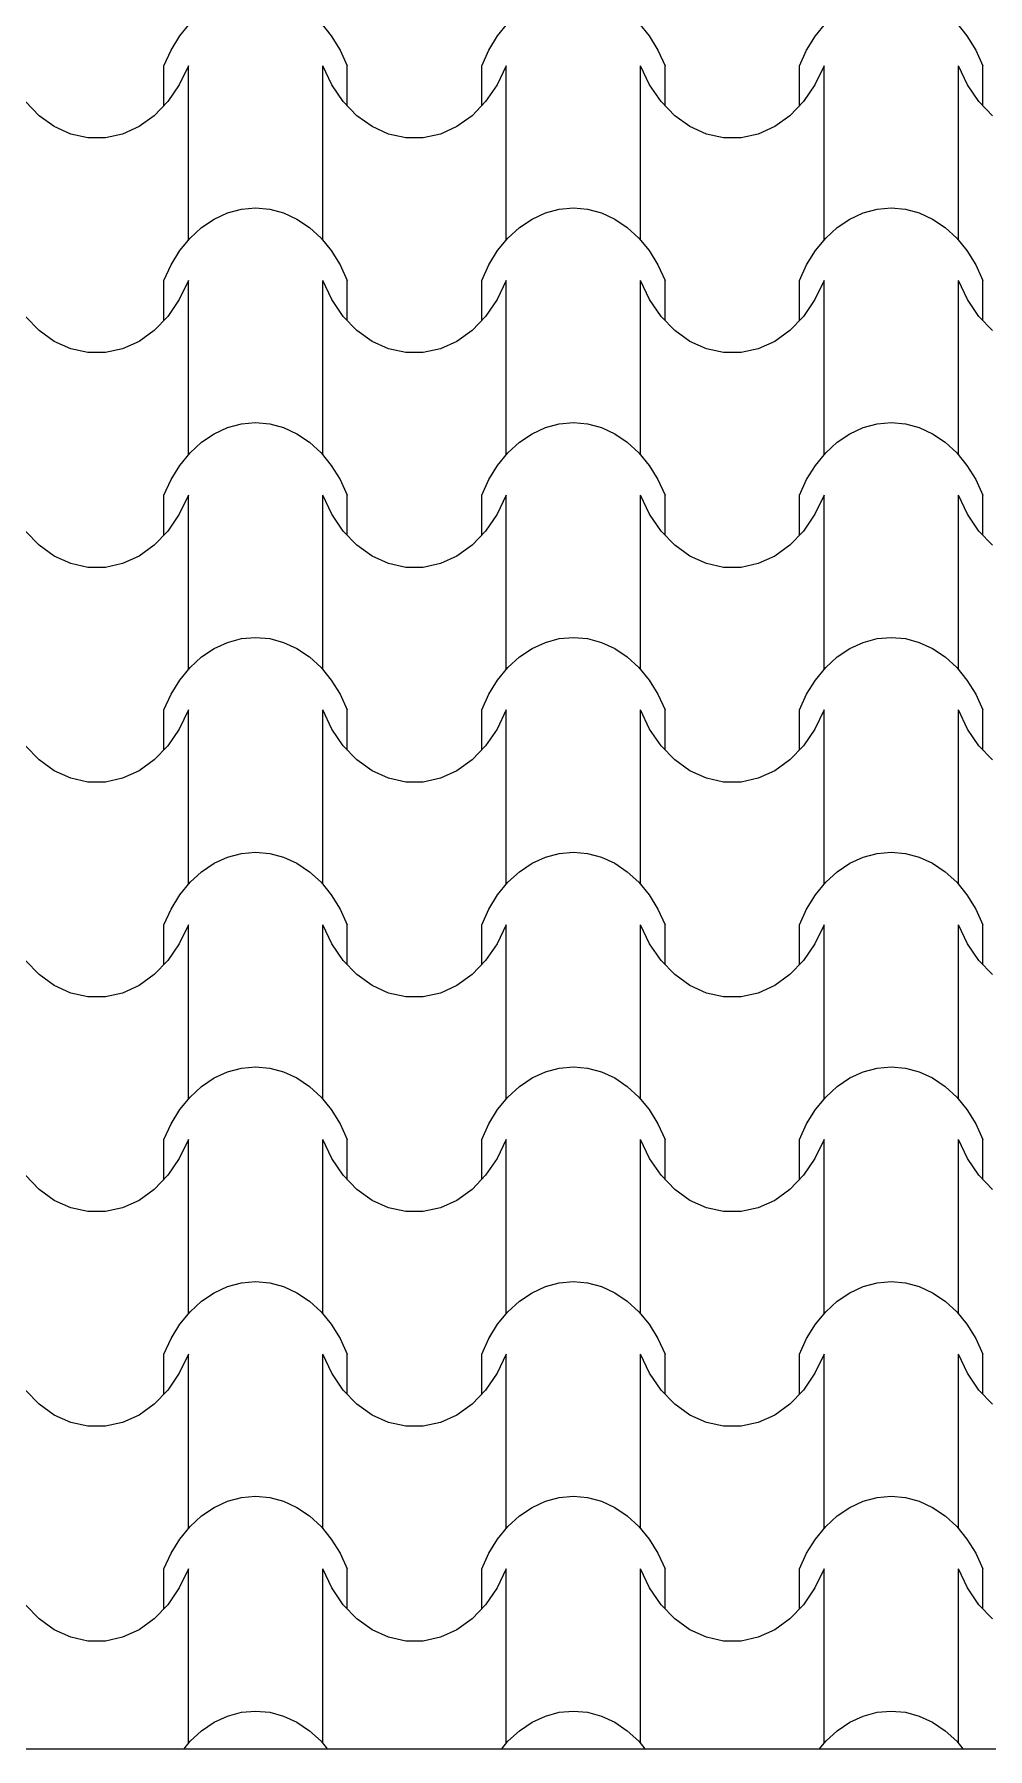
# Model space of a CAD drawing. Header units: millimetres. Extents: x 42452 to 2852333, y -419346 to 834876.
# Drawn here: x 2621458 to 2623484, y 648062 to 651705 of the extents above; entities that cross this region are included whole.
import ezdxf

# ---------------------------------------------------------------- set-up
doc = ezdxf.new("R2010")
doc.units = ezdxf.units.MM
doc.layers.add('M-2 keramitin shtrixi_Ном._пера__21_Pen_No__1', color=7, linetype='Continuous', lineweight=15)
doc.layers.add('memar', color=7, linetype='Continuous', lineweight=25)

# ---------------------------------------------------------------- blocks, each defined once
blk = doc.blocks.new('*X17')
at = {"layer": 'M-2 keramitin shtrixi_Ном._пера__21_Pen_No__1', "color": 7, "linetype": 'Continuous', "lineweight": 15}
for p, q in [((-264572.3, -1359009), (-264550.5, -1358982.3)), ((-264272.1, -1358982.3), (-264250.3, -1359009)), ((-263896.7, -1359009), (-263874.9, -1358982.3)), ((-263596.6, -1358982.3), (-263574.7, -1359009)), ((-263221.2, -1359009), (-263199.3, -1358982.3)), ((-262921, -1358982.3), (-262899.2, -1359009)), ((-264591, -1359039.2), (-264572.3, -1359009)), ((-264250.3, -1359009), (-264231.6, -1359039.2)), ((-263915.5, -1359039.2), (-263896.7, -1359009)), ((-263574.7, -1359009), (-263556, -1359039.2)), ((-263239.9, -1359039.2), (-263221.2, -1359009)), ((-262899.2, -1359009), (-262880.4, -1359039.2)), ((-264606.3, -1359072.4), (-264591, -1359039.2)), ((-264231.6, -1359039.2), (-264216.3, -1359072.4)), ((-263930.7, -1359072.4), (-263915.5, -1359039.2)), ((-263556, -1359039.2), (-263540.7, -1359072.4)), ((-263255.2, -1359072.4), (-263239.9, -1359039.2)), ((-262880.4, -1359039.2), (-262865.2, -1359072.4)), ((-264606.3, -1359157.5), (-264606.3, -1359072.4)), ((-264554.1, -1359072.4), (-264573.4, -1359113)), ((-264554.1, -1359257.5), (-264554.1, -1359072.4)), ((-264268.5, -1359257.5), (-264268.5, -1359072.4)), ((-264249.2, -1359113), (-264268.5, -1359072.4)), ((-264216.3, -1359157.5), (-264216.3, -1359072.4)), ((-263930.7, -1359157.5), (-263930.7, -1359072.4)), ((-263878.5, -1359072.4), (-263897.8, -1359113)), ((-263878.5, -1359257.5), (-263878.5, -1359072.4)), ((-263593, -1359257.5), (-263593, -1359072.4)), ((-263573.7, -1359113), (-263593, -1359072.4)), ((-263540.7, -1359157.5), (-263540.7, -1359072.4)), ((-263255.2, -1359157.5), (-263255.2, -1359072.4)), ((-263202.9, -1359072.4), (-263222.3, -1359113)), ((-263202.9, -1359257.5), (-263202.9, -1359072.4)), ((-262917.4, -1359257.5), (-262917.4, -1359072.4)), ((-262898.1, -1359113), (-262917.4, -1359072.4)), ((-262865.2, -1359157.5), (-262865.2, -1359072.4)), ((-264573.4, -1359113), (-264597.8, -1359148.7)), ((-264224.8, -1359148.7), (-264249.2, -1359113)), ((-263897.8, -1359113), (-263922.2, -1359148.7)), ((-263549.2, -1359148.7), (-263573.7, -1359113)), ((-263222.3, -1359113), (-263246.7, -1359148.7)), ((-262873.7, -1359148.7), (-262898.1, -1359113)), ((-264871.5, -1359178.6), (-264900.4, -1359148.7)), ((-264597.8, -1359148.7), (-264626.6, -1359178.6)), ((-264196, -1359178.6), (-264224.8, -1359148.7)), ((-263922.2, -1359148.7), (-263951, -1359178.6)), ((-263520.4, -1359178.6), (-263549.2, -1359148.7)), ((-263246.7, -1359148.7), (-263275.5, -1359178.6)), ((-262844.9, -1359178.6), (-262873.7, -1359148.7)), ((-264839.2, -1359201.8), (-264871.5, -1359178.6)), ((-264804.2, -1359217.7), (-264839.2, -1359201.8)), ((-264659, -1359201.8), (-264693.9, -1359217.7)), ((-264626.6, -1359178.6), (-264659, -1359201.8)), ((-264163.6, -1359201.8), (-264196, -1359178.6)), ((-264128.6, -1359217.7), (-264163.6, -1359201.8)), ((-263983.4, -1359201.8), (-264018.4, -1359217.7)), ((-263951, -1359178.6), (-263983.4, -1359201.8)), ((-263488.1, -1359201.8), (-263520.4, -1359178.6)), ((-263453.1, -1359217.7), (-263488.1, -1359201.8)), ((-263307.8, -1359201.8), (-263342.8, -1359217.7)), ((-263275.5, -1359178.6), (-263307.8, -1359201.8)), ((-264767.6, -1359225.7), (-264804.2, -1359217.7)), ((-264749.1, -1359225.7), (-264767.6, -1359225.7)), ((-264730.5, -1359225.7), (-264749.1, -1359225.7)), ((-264693.9, -1359217.7), (-264730.5, -1359225.7)), ((-264092.1, -1359225.7), (-264128.6, -1359217.7)), ((-264073.5, -1359225.7), (-264092.1, -1359225.7)), ((-264055, -1359225.7), (-264073.5, -1359225.7)), ((-264018.4, -1359217.7), (-264055, -1359225.7)), ((-263416.5, -1359225.7), (-263453.1, -1359217.7)), ((-263398, -1359225.7), (-263416.5, -1359225.7)), ((-263379.4, -1359225.7), (-263398, -1359225.7)), ((-263342.8, -1359217.7), (-263379.4, -1359225.7)), ((-264554.1, -1359442.6), (-264554.1, -1359257.5)), ((-264268.5, -1359442.6), (-264268.5, -1359257.5)), ((-263878.5, -1359442.6), (-263878.5, -1359257.5)), ((-263593, -1359442.6), (-263593, -1359257.5)), ((-263202.9, -1359442.6), (-263202.9, -1359257.5)), ((-262917.4, -1359442.6), (-262917.4, -1359257.5)), ((-264499.3, -1359398.2), (-264470.9, -1359385.1)), ((-264470.9, -1359385.1), (-264441.4, -1359377.1)), ((-264441.4, -1359377.1), (-264411.3, -1359374.5)), ((-264411.3, -1359374.5), (-264381.2, -1359377.1)), ((-264381.2, -1359377.1), (-264351.7, -1359385.1)), ((-264351.7, -1359385.1), (-264323.3, -1359398.2)), ((-263823.7, -1359398.2), (-263795.3, -1359385.1)), ((-263795.3, -1359385.1), (-263765.8, -1359377.1)), ((-263765.8, -1359377.1), (-263735.7, -1359374.5)), ((-263735.7, -1359374.5), (-263705.6, -1359377.1)), ((-263705.6, -1359377.1), (-263676.1, -1359385.1)), ((-263676.1, -1359385.1), (-263647.7, -1359398.2)), ((-263148.2, -1359398.2), (-263119.8, -1359385.1)), ((-263119.8, -1359385.1), (-263090.3, -1359377.1)), ((-263090.3, -1359377.1), (-263060.2, -1359374.5)), ((-263060.2, -1359374.5), (-263030.1, -1359377.1)), ((-263030.1, -1359377.1), (-263000.6, -1359385.1)), ((-263000.6, -1359385.1), (-262972.2, -1359398.2)), ((-264550.5, -1359438.7), (-264526, -1359416.2)), ((-264526, -1359416.2), (-264499.3, -1359398.2)), ((-264323.3, -1359398.2), (-264296.6, -1359416.2)), ((-264296.6, -1359416.2), (-264272.1, -1359438.7)), ((-263874.9, -1359438.7), (-263850.4, -1359416.2)), ((-263850.4, -1359416.2), (-263823.7, -1359398.2)), ((-263647.7, -1359398.2), (-263621.1, -1359416.2)), ((-263621.1, -1359416.2), (-263596.6, -1359438.7)), ((-263199.3, -1359438.7), (-263174.9, -1359416.2)), ((-263174.9, -1359416.2), (-263148.2, -1359398.2)), ((-262972.2, -1359398.2), (-262945.5, -1359416.2)), ((-262945.5, -1359416.2), (-262921, -1359438.7)), ((-264591, -1359495.5), (-264572.3, -1359465.3)), ((-264572.3, -1359465.3), (-264550.5, -1359438.7)), ((-264272.1, -1359438.7), (-264250.3, -1359465.3)), ((-264250.3, -1359465.3), (-264231.6, -1359495.5)), ((-263915.5, -1359495.5), (-263896.7, -1359465.3)), ((-263896.7, -1359465.3), (-263874.9, -1359438.7)), ((-263596.6, -1359438.7), (-263574.7, -1359465.3)), ((-263574.7, -1359465.3), (-263556, -1359495.5)), ((-263239.9, -1359495.5), (-263221.2, -1359465.3)), ((-263221.2, -1359465.3), (-263199.3, -1359438.7)), ((-262921, -1359438.7), (-262899.2, -1359465.3)), ((-262899.2, -1359465.3), (-262880.4, -1359495.5)), ((-264606.3, -1359528.8), (-264591, -1359495.5)), ((-264231.6, -1359495.5), (-264216.3, -1359528.8)), ((-263930.7, -1359528.8), (-263915.5, -1359495.5)), ((-263556, -1359495.5), (-263540.7, -1359528.8)), ((-263255.2, -1359528.8), (-263239.9, -1359495.5)), ((-262880.4, -1359495.5), (-262865.2, -1359528.8)), ((-264606.3, -1359613.9), (-264606.3, -1359528.8)), ((-264554.1, -1359528.8), (-264573.4, -1359569.3)), ((-264554.1, -1359713.9), (-264554.1, -1359528.8)), ((-264268.5, -1359713.9), (-264268.5, -1359528.8)), ((-264249.2, -1359569.3), (-264268.5, -1359528.8)), ((-264216.3, -1359613.9), (-264216.3, -1359528.8)), ((-263930.7, -1359613.9), (-263930.7, -1359528.8)), ((-263878.5, -1359528.8), (-263897.8, -1359569.3)), ((-263878.5, -1359713.9), (-263878.5, -1359528.8)), ((-263593, -1359713.9), (-263593, -1359528.8)), ((-263573.7, -1359569.3), (-263593, -1359528.8)), ((-263540.7, -1359613.9), (-263540.7, -1359528.8)), ((-263255.2, -1359613.9), (-263255.2, -1359528.8)), ((-263202.9, -1359528.8), (-263222.3, -1359569.3)), ((-263202.9, -1359713.9), (-263202.9, -1359528.8)), ((-262917.4, -1359713.9), (-262917.4, -1359528.8)), ((-262898.1, -1359569.3), (-262917.4, -1359528.8)), ((-262865.2, -1359613.9), (-262865.2, -1359528.8)), ((-264573.4, -1359569.3), (-264597.8, -1359605)), ((-264224.8, -1359605), (-264249.2, -1359569.3)), ((-263897.8, -1359569.3), (-263922.2, -1359605)), ((-263549.2, -1359605), (-263573.7, -1359569.3)), ((-263222.3, -1359569.3), (-263246.7, -1359605)), ((-262873.7, -1359605), (-262898.1, -1359569.3)), ((-264871.5, -1359634.9), (-264900.4, -1359605)), ((-264597.8, -1359605), (-264626.6, -1359634.9)), ((-264196, -1359634.9), (-264224.8, -1359605)), ((-263922.2, -1359605), (-263951, -1359634.9)), ((-263520.4, -1359634.9), (-263549.2, -1359605)), ((-263246.7, -1359605), (-263275.5, -1359634.9)), ((-262844.9, -1359634.9), (-262873.7, -1359605)), ((-264839.2, -1359658.2), (-264871.5, -1359634.9)), ((-264626.6, -1359634.9), (-264659, -1359658.2)), ((-264163.6, -1359658.2), (-264196, -1359634.9)), ((-263951, -1359634.9), (-263983.4, -1359658.2)), ((-263488.1, -1359658.2), (-263520.4, -1359634.9)), ((-263275.5, -1359634.9), (-263307.8, -1359658.2)), ((-264804.2, -1359674), (-264839.2, -1359658.2)), ((-264767.6, -1359682.1), (-264804.2, -1359674)), ((-264749.1, -1359682.1), (-264767.6, -1359682.1)), ((-264730.5, -1359682.1), (-264749.1, -1359682.1)), ((-264693.9, -1359674), (-264730.5, -1359682.1)), ((-264659, -1359658.2), (-264693.9, -1359674)), ((-264128.6, -1359674), (-264163.6, -1359658.2)), ((-264092.1, -1359682.1), (-264128.6, -1359674)), ((-264073.5, -1359682.1), (-264092.1, -1359682.1)), ((-264055, -1359682.1), (-264073.5, -1359682.1)), ((-264018.4, -1359674), (-264055, -1359682.1)), ((-263983.4, -1359658.2), (-264018.4, -1359674)), ((-263453.1, -1359674), (-263488.1, -1359658.2)), ((-263416.5, -1359682.1), (-263453.1, -1359674)), ((-263398, -1359682.1), (-263416.5, -1359682.1)), ((-263379.4, -1359682.1), (-263398, -1359682.1)), ((-263342.8, -1359674), (-263379.4, -1359682.1)), ((-263307.8, -1359658.2), (-263342.8, -1359674)), ((-264554.1, -1359898.9), (-264554.1, -1359713.9)), ((-264268.5, -1359898.9), (-264268.5, -1359713.9)), ((-263878.5, -1359898.9), (-263878.5, -1359713.9)), ((-263593, -1359898.9), (-263593, -1359713.9)), ((-263202.9, -1359898.9), (-263202.9, -1359713.9)), ((-262917.4, -1359898.9), (-262917.4, -1359713.9)), ((-264441.4, -1359833.5), (-264411.3, -1359830.8)), ((-264411.3, -1359830.8), (-264381.2, -1359833.5)), ((-263765.8, -1359833.5), (-263735.7, -1359830.8)), ((-263735.7, -1359830.8), (-263705.6, -1359833.5)), ((-263090.3, -1359833.5), (-263060.2, -1359830.8)), ((-263060.2, -1359830.8), (-263030.1, -1359833.5)), ((-264526, -1359872.5), (-264499.3, -1359854.5)), ((-264499.3, -1359854.5), (-264470.9, -1359841.4)), ((-264470.9, -1359841.4), (-264441.4, -1359833.5)), ((-264381.2, -1359833.5), (-264351.7, -1359841.4)), ((-264351.7, -1359841.4), (-264323.3, -1359854.5)), ((-264323.3, -1359854.5), (-264296.6, -1359872.5)), ((-263850.4, -1359872.5), (-263823.7, -1359854.5)), ((-263823.7, -1359854.5), (-263795.3, -1359841.4)), ((-263795.3, -1359841.4), (-263765.8, -1359833.5)), ((-263705.6, -1359833.5), (-263676.1, -1359841.4)), ((-263676.1, -1359841.4), (-263647.7, -1359854.5)), ((-263647.7, -1359854.5), (-263621.1, -1359872.5)), ((-263174.9, -1359872.5), (-263148.2, -1359854.5)), ((-263148.2, -1359854.5), (-263119.8, -1359841.4)), ((-263119.8, -1359841.4), (-263090.3, -1359833.5)), ((-263030.1, -1359833.5), (-263000.6, -1359841.4)), ((-263000.6, -1359841.4), (-262972.2, -1359854.5)), ((-262972.2, -1359854.5), (-262945.5, -1359872.5)), ((-264572.3, -1359921.7), (-264550.5, -1359895)), ((-264550.5, -1359895), (-264526, -1359872.5)), ((-264296.6, -1359872.5), (-264272.1, -1359895)), ((-264272.1, -1359895), (-264250.3, -1359921.7)), ((-263896.7, -1359921.7), (-263874.9, -1359895)), ((-263874.9, -1359895), (-263850.4, -1359872.5)), ((-263621.1, -1359872.5), (-263596.6, -1359895)), ((-263596.6, -1359895), (-263574.7, -1359921.7)), ((-263221.2, -1359921.7), (-263199.3, -1359895)), ((-263199.3, -1359895), (-263174.9, -1359872.5)), ((-262945.5, -1359872.5), (-262921, -1359895)), ((-262921, -1359895), (-262899.2, -1359921.7)), ((-264591, -1359951.9), (-264572.3, -1359921.7)), ((-264250.3, -1359921.7), (-264231.6, -1359951.9)), ((-263915.5, -1359951.9), (-263896.7, -1359921.7)), ((-263574.7, -1359921.7), (-263556, -1359951.9)), ((-263239.9, -1359951.9), (-263221.2, -1359921.7)), ((-262899.2, -1359921.7), (-262880.4, -1359951.9)), ((-264606.3, -1359985.1), (-264591, -1359951.9)), ((-264231.6, -1359951.9), (-264216.3, -1359985.1)), ((-263930.7, -1359985.1), (-263915.5, -1359951.9)), ((-263556, -1359951.9), (-263540.7, -1359985.1)), ((-263255.2, -1359985.1), (-263239.9, -1359951.9)), ((-262880.4, -1359951.9), (-262865.2, -1359985.1)), ((-264606.3, -1360070.2), (-264606.3, -1359985.1)), ((-264554.1, -1359985.1), (-264573.4, -1360025.6)), ((-264554.1, -1360170.2), (-264554.1, -1359985.1)), ((-264268.5, -1360170.2), (-264268.5, -1359985.1)), ((-264249.2, -1360025.6), (-264268.5, -1359985.1)), ((-264216.3, -1360070.2), (-264216.3, -1359985.1)), ((-263930.7, -1360070.2), (-263930.7, -1359985.1)), ((-263878.5, -1359985.1), (-263897.8, -1360025.6)), ((-263878.5, -1360170.2), (-263878.5, -1359985.1)), ((-263593, -1360170.2), (-263593, -1359985.1)), ((-263573.7, -1360025.6), (-263593, -1359985.1)), ((-263540.7, -1360070.2), (-263540.7, -1359985.1)), ((-263255.2, -1360070.2), (-263255.2, -1359985.1)), ((-263202.9, -1359985.1), (-263222.3, -1360025.6)), ((-263202.9, -1360170.2), (-263202.9, -1359985.1)), ((-262917.4, -1360170.2), (-262917.4, -1359985.1)), ((-262898.1, -1360025.6), (-262917.4, -1359985.1)), ((-262865.2, -1360070.2), (-262865.2, -1359985.1)), ((-264573.4, -1360025.6), (-264597.8, -1360061.4)), ((-264224.8, -1360061.4), (-264249.2, -1360025.6)), ((-263897.8, -1360025.6), (-263922.2, -1360061.4)), ((-263549.2, -1360061.4), (-263573.7, -1360025.6)), ((-263222.3, -1360025.6), (-263246.7, -1360061.4)), ((-262873.7, -1360061.4), (-262898.1, -1360025.6)), ((-264871.5, -1360091.3), (-264900.4, -1360061.4)), ((-264597.8, -1360061.4), (-264626.6, -1360091.3)), ((-264196, -1360091.3), (-264224.8, -1360061.4)), ((-263922.2, -1360061.4), (-263951, -1360091.3)), ((-263520.4, -1360091.3), (-263549.2, -1360061.4)), ((-263246.7, -1360061.4), (-263275.5, -1360091.3)), ((-262844.9, -1360091.3), (-262873.7, -1360061.4)), ((-264839.2, -1360114.5), (-264871.5, -1360091.3)), ((-264804.2, -1360130.4), (-264839.2, -1360114.5)), ((-264659, -1360114.5), (-264693.9, -1360130.4)), ((-264626.6, -1360091.3), (-264659, -1360114.5)), ((-264163.6, -1360114.5), (-264196, -1360091.3)), ((-264128.6, -1360130.4), (-264163.6, -1360114.5)), ((-263983.4, -1360114.5), (-264018.4, -1360130.4)), ((-263951, -1360091.3), (-263983.4, -1360114.5)), ((-263488.1, -1360114.5), (-263520.4, -1360091.3)), ((-263453.1, -1360130.4), (-263488.1, -1360114.5)), ((-263307.8, -1360114.5), (-263342.8, -1360130.4)), ((-263275.5, -1360091.3), (-263307.8, -1360114.5)), ((-264767.6, -1360138.4), (-264804.2, -1360130.4)), ((-264749.1, -1360138.4), (-264767.6, -1360138.4)), ((-264730.5, -1360138.4), (-264749.1, -1360138.4)), ((-264693.9, -1360130.4), (-264730.5, -1360138.4)), ((-264092.1, -1360138.4), (-264128.6, -1360130.4)), ((-264073.5, -1360138.4), (-264092.1, -1360138.4)), ((-264055, -1360138.4), (-264073.5, -1360138.4)), ((-264018.4, -1360130.4), (-264055, -1360138.4)), ((-263416.5, -1360138.4), (-263453.1, -1360130.4)), ((-263398, -1360138.4), (-263416.5, -1360138.4)), ((-263379.4, -1360138.4), (-263398, -1360138.4)), ((-263342.8, -1360130.4), (-263379.4, -1360138.4)), ((-264554.1, -1360355.3), (-264554.1, -1360170.2)), ((-264268.5, -1360355.3), (-264268.5, -1360170.2)), ((-263878.5, -1360355.3), (-263878.5, -1360170.2)), ((-263593, -1360355.3), (-263593, -1360170.2)), ((-263202.9, -1360355.3), (-263202.9, -1360170.2)), ((-262917.4, -1360355.3), (-262917.4, -1360170.2)), ((-264499.3, -1360310.9), (-264470.9, -1360297.8)), ((-264470.9, -1360297.8), (-264441.4, -1360289.8)), ((-264441.4, -1360289.8), (-264411.3, -1360287.2)), ((-264411.3, -1360287.2), (-264381.2, -1360289.8)), ((-264381.2, -1360289.8), (-264351.7, -1360297.8)), ((-264351.7, -1360297.8), (-264323.3, -1360310.9)), ((-263823.7, -1360310.9), (-263795.3, -1360297.8)), ((-263795.3, -1360297.8), (-263765.8, -1360289.8)), ((-263765.8, -1360289.8), (-263735.7, -1360287.2)), ((-263735.7, -1360287.2), (-263705.6, -1360289.8)), ((-263705.6, -1360289.8), (-263676.1, -1360297.8)), ((-263676.1, -1360297.8), (-263647.7, -1360310.9)), ((-263148.2, -1360310.9), (-263119.8, -1360297.8)), ((-263119.8, -1360297.8), (-263090.3, -1360289.8)), ((-263090.3, -1360289.8), (-263060.2, -1360287.2)), ((-263060.2, -1360287.2), (-263030.1, -1360289.8)), ((-263030.1, -1360289.8), (-263000.6, -1360297.8)), ((-263000.6, -1360297.8), (-262972.2, -1360310.9)), ((-264550.5, -1360351.4), (-264526, -1360328.9)), ((-264526, -1360328.9), (-264499.3, -1360310.9)), ((-264323.3, -1360310.9), (-264296.6, -1360328.9)), ((-264296.6, -1360328.9), (-264272.1, -1360351.4)), ((-263874.9, -1360351.4), (-263850.4, -1360328.9)), ((-263850.4, -1360328.9), (-263823.7, -1360310.9)), ((-263647.7, -1360310.9), (-263621.1, -1360328.9)), ((-263621.1, -1360328.9), (-263596.6, -1360351.4)), ((-263199.3, -1360351.4), (-263174.9, -1360328.9)), ((-263174.9, -1360328.9), (-263148.2, -1360310.9)), ((-262972.2, -1360310.9), (-262945.5, -1360328.9)), ((-262945.5, -1360328.9), (-262921, -1360351.4)), ((-264591, -1360408.2), (-264572.3, -1360378)), ((-264572.3, -1360378), (-264550.5, -1360351.4)), ((-264272.1, -1360351.4), (-264250.3, -1360378)), ((-264250.3, -1360378), (-264231.6, -1360408.2)), ((-263915.5, -1360408.2), (-263896.7, -1360378)), ((-263896.7, -1360378), (-263874.9, -1360351.4)), ((-263596.6, -1360351.4), (-263574.7, -1360378)), ((-263574.7, -1360378), (-263556, -1360408.2)), ((-263239.9, -1360408.2), (-263221.2, -1360378)), ((-263221.2, -1360378), (-263199.3, -1360351.4)), ((-262921, -1360351.4), (-262899.2, -1360378)), ((-262899.2, -1360378), (-262880.4, -1360408.2)), ((-264606.3, -1360441.5), (-264591, -1360408.2)), ((-264231.6, -1360408.2), (-264216.3, -1360441.5)), ((-263930.7, -1360441.5), (-263915.5, -1360408.2)), ((-263556, -1360408.2), (-263540.7, -1360441.5)), ((-263255.2, -1360441.5), (-263239.9, -1360408.2)), ((-262880.4, -1360408.2), (-262865.2, -1360441.5)), ((-264606.3, -1360526.6), (-264606.3, -1360441.5)), ((-264554.1, -1360441.5), (-264573.4, -1360482)), ((-264554.1, -1360626.6), (-264554.1, -1360441.5)), ((-264268.5, -1360626.6), (-264268.5, -1360441.5)), ((-264249.2, -1360482), (-264268.5, -1360441.5)), ((-264216.3, -1360526.6), (-264216.3, -1360441.5)), ((-263930.7, -1360526.6), (-263930.7, -1360441.5)), ((-263878.5, -1360441.5), (-263897.8, -1360482)), ((-263878.5, -1360626.6), (-263878.5, -1360441.5)), ((-263593, -1360626.6), (-263593, -1360441.5)), ((-263573.7, -1360482), (-263593, -1360441.5)), ((-263540.7, -1360526.6), (-263540.7, -1360441.5)), ((-263255.2, -1360526.6), (-263255.2, -1360441.5)), ((-263202.9, -1360441.5), (-263222.3, -1360482)), ((-263202.9, -1360626.6), (-263202.9, -1360441.5)), ((-262917.4, -1360626.6), (-262917.4, -1360441.5)), ((-262898.1, -1360482), (-262917.4, -1360441.5)), ((-262865.2, -1360526.6), (-262865.2, -1360441.5)), ((-264573.4, -1360482), (-264597.8, -1360517.7)), ((-264224.8, -1360517.7), (-264249.2, -1360482)), ((-263897.8, -1360482), (-263922.2, -1360517.7)), ((-263549.2, -1360517.7), (-263573.7, -1360482)), ((-263222.3, -1360482), (-263246.7, -1360517.7)), ((-262873.7, -1360517.7), (-262898.1, -1360482)), ((-264871.5, -1360547.6), (-264900.4, -1360517.7)), ((-264597.8, -1360517.7), (-264626.6, -1360547.6)), ((-264196, -1360547.6), (-264224.8, -1360517.7)), ((-263922.2, -1360517.7), (-263951, -1360547.6)), ((-263520.4, -1360547.6), (-263549.2, -1360517.7)), ((-263246.7, -1360517.7), (-263275.5, -1360547.6)), ((-262844.9, -1360547.6), (-262873.7, -1360517.7)), ((-264839.2, -1360570.9), (-264871.5, -1360547.6)), ((-264626.6, -1360547.6), (-264659, -1360570.9)), ((-264163.6, -1360570.9), (-264196, -1360547.6)), ((-263951, -1360547.6), (-263983.4, -1360570.9)), ((-263488.1, -1360570.9), (-263520.4, -1360547.6)), ((-263275.5, -1360547.6), (-263307.8, -1360570.9)), ((-264804.2, -1360586.7), (-264839.2, -1360570.9)), ((-264767.6, -1360594.8), (-264804.2, -1360586.7)), ((-264749.1, -1360594.8), (-264767.6, -1360594.8)), ((-264730.5, -1360594.8), (-264749.1, -1360594.8)), ((-264693.9, -1360586.7), (-264730.5, -1360594.8)), ((-264659, -1360570.9), (-264693.9, -1360586.7)), ((-264128.6, -1360586.7), (-264163.6, -1360570.9)), ((-264092.1, -1360594.8), (-264128.6, -1360586.7)), ((-264073.5, -1360594.8), (-264092.1, -1360594.8)), ((-264055, -1360594.8), (-264073.5, -1360594.8)), ((-264018.4, -1360586.7), (-264055, -1360594.8)), ((-263983.4, -1360570.9), (-264018.4, -1360586.7)), ((-263453.1, -1360586.7), (-263488.1, -1360570.9)), ((-263416.5, -1360594.8), (-263453.1, -1360586.7)), ((-263398, -1360594.8), (-263416.5, -1360594.8)), ((-263379.4, -1360594.8), (-263398, -1360594.8)), ((-263342.8, -1360586.7), (-263379.4, -1360594.8)), ((-263307.8, -1360570.9), (-263342.8, -1360586.7)), ((-264554.1, -1360811.6), (-264554.1, -1360626.6)), ((-264268.5, -1360811.6), (-264268.5, -1360626.6)), ((-263878.5, -1360811.6), (-263878.5, -1360626.6)), ((-263593, -1360811.6), (-263593, -1360626.6)), ((-263202.9, -1360811.6), (-263202.9, -1360626.6)), ((-262917.4, -1360811.6), (-262917.4, -1360626.6)), ((-264441.4, -1360746.2), (-264411.3, -1360743.5)), ((-264411.3, -1360743.5), (-264381.2, -1360746.2)), ((-263765.8, -1360746.2), (-263735.7, -1360743.5)), ((-263735.7, -1360743.5), (-263705.6, -1360746.2)), ((-263090.3, -1360746.2), (-263060.2, -1360743.5)), ((-263060.2, -1360743.5), (-263030.1, -1360746.2)), ((-264526, -1360785.2), (-264499.3, -1360767.2)), ((-264499.3, -1360767.2), (-264470.9, -1360754.1)), ((-264470.9, -1360754.1), (-264441.4, -1360746.2)), ((-264381.2, -1360746.2), (-264351.7, -1360754.1)), ((-264351.7, -1360754.1), (-264323.3, -1360767.2)), ((-264323.3, -1360767.2), (-264296.6, -1360785.2)), ((-263850.4, -1360785.2), (-263823.7, -1360767.2)), ((-263823.7, -1360767.2), (-263795.3, -1360754.1)), ((-263795.3, -1360754.1), (-263765.8, -1360746.2)), ((-263705.6, -1360746.2), (-263676.1, -1360754.1)), ((-263676.1, -1360754.1), (-263647.7, -1360767.2)), ((-263647.7, -1360767.2), (-263621.1, -1360785.2)), ((-263174.9, -1360785.2), (-263148.2, -1360767.2)), ((-263148.2, -1360767.2), (-263119.8, -1360754.1)), ((-263119.8, -1360754.1), (-263090.3, -1360746.2)), ((-263030.1, -1360746.2), (-263000.6, -1360754.1)), ((-263000.6, -1360754.1), (-262972.2, -1360767.2)), ((-262972.2, -1360767.2), (-262945.5, -1360785.2)), ((-264572.3, -1360834.4), (-264550.5, -1360807.7)), ((-264550.5, -1360807.7), (-264526, -1360785.2)), ((-264296.6, -1360785.2), (-264272.1, -1360807.7)), ((-264272.1, -1360807.7), (-264250.3, -1360834.4)), ((-263896.7, -1360834.4), (-263874.9, -1360807.7)), ((-263874.9, -1360807.7), (-263850.4, -1360785.2)), ((-263621.1, -1360785.2), (-263596.6, -1360807.7)), ((-263596.6, -1360807.7), (-263574.7, -1360834.4)), ((-263221.2, -1360834.4), (-263199.3, -1360807.7)), ((-263199.3, -1360807.7), (-263174.9, -1360785.2)), ((-262945.5, -1360785.2), (-262921, -1360807.7)), ((-262921, -1360807.7), (-262899.2, -1360834.4)), ((-264591, -1360864.6), (-264572.3, -1360834.4)), ((-264250.3, -1360834.4), (-264231.6, -1360864.6)), ((-263915.5, -1360864.6), (-263896.7, -1360834.4)), ((-263574.7, -1360834.4), (-263556, -1360864.6)), ((-263239.9, -1360864.6), (-263221.2, -1360834.4)), ((-262899.2, -1360834.4), (-262880.4, -1360864.6)), ((-264606.3, -1360897.8), (-264591, -1360864.6)), ((-264231.6, -1360864.6), (-264216.3, -1360897.8)), ((-263930.7, -1360897.8), (-263915.5, -1360864.6)), ((-263556, -1360864.6), (-263540.7, -1360897.8)), ((-263255.2, -1360897.8), (-263239.9, -1360864.6)), ((-262880.4, -1360864.6), (-262865.2, -1360897.8)), ((-264606.3, -1360982.9), (-264606.3, -1360897.8)), ((-264554.1, -1360897.8), (-264573.4, -1360938.3)), ((-264554.1, -1361082.9), (-264554.1, -1360897.8)), ((-264268.5, -1361082.9), (-264268.5, -1360897.8)), ((-264249.2, -1360938.3), (-264268.5, -1360897.8)), ((-264216.3, -1360982.9), (-264216.3, -1360897.8)), ((-263930.7, -1360982.9), (-263930.7, -1360897.8)), ((-263878.5, -1360897.8), (-263897.8, -1360938.3)), ((-263878.5, -1361082.9), (-263878.5, -1360897.8)), ((-263593, -1361082.9), (-263593, -1360897.8)), ((-263573.7, -1360938.3), (-263593, -1360897.8)), ((-263540.7, -1360982.9), (-263540.7, -1360897.8)), ((-263255.2, -1360982.9), (-263255.2, -1360897.8)), ((-263202.9, -1360897.8), (-263222.3, -1360938.3)), ((-263202.9, -1361082.9), (-263202.9, -1360897.8)), ((-262917.4, -1361082.9), (-262917.4, -1360897.8)), ((-262898.1, -1360938.3), (-262917.4, -1360897.8)), ((-262865.2, -1360982.9), (-262865.2, -1360897.8)), ((-264573.4, -1360938.3), (-264597.8, -1360974.1)), ((-264224.8, -1360974.1), (-264249.2, -1360938.3)), ((-263897.8, -1360938.3), (-263922.2, -1360974.1)), ((-263549.2, -1360974.1), (-263573.7, -1360938.3)), ((-263222.3, -1360938.3), (-263246.7, -1360974.1)), ((-262873.7, -1360974.1), (-262898.1, -1360938.3)), ((-264871.5, -1361004), (-264900.4, -1360974.1)), ((-264597.8, -1360974.1), (-264626.6, -1361004)), ((-264196, -1361004), (-264224.8, -1360974.1)), ((-263922.2, -1360974.1), (-263951, -1361004)), ((-263520.4, -1361004), (-263549.2, -1360974.1)), ((-263246.7, -1360974.1), (-263275.5, -1361004)), ((-262844.9, -1361004), (-262873.7, -1360974.1)), ((-264839.2, -1361027.2), (-264871.5, -1361004)), ((-264804.2, -1361043.1), (-264839.2, -1361027.2)), ((-264659, -1361027.2), (-264693.9, -1361043.1)), ((-264626.6, -1361004), (-264659, -1361027.2)), ((-264163.6, -1361027.2), (-264196, -1361004)), ((-264128.6, -1361043.1), (-264163.6, -1361027.2)), ((-263983.4, -1361027.2), (-264018.4, -1361043.1)), ((-263951, -1361004), (-263983.4, -1361027.2)), ((-263488.1, -1361027.2), (-263520.4, -1361004)), ((-263453.1, -1361043.1), (-263488.1, -1361027.2)), ((-263307.8, -1361027.2), (-263342.8, -1361043.1)), ((-263275.5, -1361004), (-263307.8, -1361027.2)), ((-264767.6, -1361051.1), (-264804.2, -1361043.1)), ((-264749.1, -1361051.1), (-264767.6, -1361051.1)), ((-264730.5, -1361051.1), (-264749.1, -1361051.1)), ((-264693.9, -1361043.1), (-264730.5, -1361051.1)), ((-264092.1, -1361051.1), (-264128.6, -1361043.1)), ((-264073.5, -1361051.1), (-264092.1, -1361051.1)), ((-264055, -1361051.1), (-264073.5, -1361051.1)), ((-264018.4, -1361043.1), (-264055, -1361051.1)), ((-263416.5, -1361051.1), (-263453.1, -1361043.1)), ((-263398, -1361051.1), (-263416.5, -1361051.1)), ((-263379.4, -1361051.1), (-263398, -1361051.1)), ((-263342.8, -1361043.1), (-263379.4, -1361051.1)), ((-264554.1, -1361268), (-264554.1, -1361082.9)), ((-264268.5, -1361268), (-264268.5, -1361082.9)), ((-263878.5, -1361268), (-263878.5, -1361082.9)), ((-263593, -1361268), (-263593, -1361082.9)), ((-263202.9, -1361268), (-263202.9, -1361082.9)), ((-262917.4, -1361268), (-262917.4, -1361082.9)), ((-264499.3, -1361223.6), (-264470.9, -1361210.5)), ((-264470.9, -1361210.5), (-264441.4, -1361202.5)), ((-264441.4, -1361202.5), (-264411.3, -1361199.9)), ((-264411.3, -1361199.9), (-264381.2, -1361202.5)), ((-264381.2, -1361202.5), (-264351.7, -1361210.5)), ((-264351.7, -1361210.5), (-264323.3, -1361223.6)), ((-263823.7, -1361223.6), (-263795.3, -1361210.5)), ((-263795.3, -1361210.5), (-263765.8, -1361202.5)), ((-263765.8, -1361202.5), (-263735.7, -1361199.9)), ((-263735.7, -1361199.9), (-263705.6, -1361202.5)), ((-263705.6, -1361202.5), (-263676.1, -1361210.5)), ((-263676.1, -1361210.5), (-263647.7, -1361223.6)), ((-263148.2, -1361223.6), (-263119.8, -1361210.5)), ((-263119.8, -1361210.5), (-263090.3, -1361202.5)), ((-263090.3, -1361202.5), (-263060.2, -1361199.9)), ((-263060.2, -1361199.9), (-263030.1, -1361202.5)), ((-263030.1, -1361202.5), (-263000.6, -1361210.5)), ((-263000.6, -1361210.5), (-262972.2, -1361223.6)), ((-264550.5, -1361264.1), (-264526, -1361241.6)), ((-264526, -1361241.6), (-264499.3, -1361223.6)), ((-264323.3, -1361223.6), (-264296.6, -1361241.6)), ((-264296.6, -1361241.6), (-264272.1, -1361264.1)), ((-263874.9, -1361264.1), (-263850.4, -1361241.6)), ((-263850.4, -1361241.6), (-263823.7, -1361223.6)), ((-263647.7, -1361223.6), (-263621.1, -1361241.6)), ((-263621.1, -1361241.6), (-263596.6, -1361264.1)), ((-263199.3, -1361264.1), (-263174.9, -1361241.6)), ((-263174.9, -1361241.6), (-263148.2, -1361223.6)), ((-262972.2, -1361223.6), (-262945.5, -1361241.6)), ((-262945.5, -1361241.6), (-262921, -1361264.1)), ((-264572.3, -1361290.7), (-264550.5, -1361264.1)), ((-264272.1, -1361264.1), (-264250.3, -1361290.7)), ((-263896.7, -1361290.7), (-263874.9, -1361264.1)), ((-263596.6, -1361264.1), (-263574.7, -1361290.7)), ((-263221.2, -1361290.7), (-263199.3, -1361264.1)), ((-262921, -1361264.1), (-262899.2, -1361290.7)), ((-264606.3, -1361354.2), (-264591, -1361320.9)), ((-264591, -1361320.9), (-264572.3, -1361290.7)), ((-264250.3, -1361290.7), (-264231.6, -1361320.9)), ((-264231.6, -1361320.9), (-264216.3, -1361354.2)), ((-263930.7, -1361354.2), (-263915.5, -1361320.9)), ((-263915.5, -1361320.9), (-263896.7, -1361290.7)), ((-263574.7, -1361290.7), (-263556, -1361320.9)), ((-263556, -1361320.9), (-263540.7, -1361354.2)), ((-263255.2, -1361354.2), (-263239.9, -1361320.9)), ((-263239.9, -1361320.9), (-263221.2, -1361290.7)), ((-262899.2, -1361290.7), (-262880.4, -1361320.9)), ((-262880.4, -1361320.9), (-262865.2, -1361354.2)), ((-264606.3, -1361439.3), (-264606.3, -1361354.2)), ((-264554.1, -1361354.2), (-264573.4, -1361394.7)), ((-264554.1, -1361539.3), (-264554.1, -1361354.2)), ((-264268.5, -1361539.3), (-264268.5, -1361354.2)), ((-264249.2, -1361394.7), (-264268.5, -1361354.2)), ((-264216.3, -1361439.3), (-264216.3, -1361354.2)), ((-263930.7, -1361439.3), (-263930.7, -1361354.2)), ((-263878.5, -1361354.2), (-263897.8, -1361394.7)), ((-263878.5, -1361539.3), (-263878.5, -1361354.2)), ((-263593, -1361539.3), (-263593, -1361354.2)), ((-263573.7, -1361394.7), (-263593, -1361354.2)), ((-263540.7, -1361439.3), (-263540.7, -1361354.2)), ((-263255.2, -1361439.3), (-263255.2, -1361354.2)), ((-263202.9, -1361354.2), (-263222.3, -1361394.7)), ((-263202.9, -1361539.3), (-263202.9, -1361354.2)), ((-262917.4, -1361539.3), (-262917.4, -1361354.2)), ((-262898.1, -1361394.7), (-262917.4, -1361354.2)), ((-262865.2, -1361439.3), (-262865.2, -1361354.2)), ((-264573.4, -1361394.7), (-264597.8, -1361430.4)), ((-264224.8, -1361430.4), (-264249.2, -1361394.7)), ((-263897.8, -1361394.7), (-263922.2, -1361430.4)), ((-263549.2, -1361430.4), (-263573.7, -1361394.7)), ((-263222.3, -1361394.7), (-263246.7, -1361430.4)), ((-262873.7, -1361430.4), (-262898.1, -1361394.7)), ((-264871.5, -1361460.3), (-264900.4, -1361430.4)), ((-264597.8, -1361430.4), (-264626.6, -1361460.3)), ((-264196, -1361460.3), (-264224.8, -1361430.4)), ((-263922.2, -1361430.4), (-263951, -1361460.3)), ((-263520.4, -1361460.3), (-263549.2, -1361430.4)), ((-263246.7, -1361430.4), (-263275.5, -1361460.3)), ((-262844.9, -1361460.3), (-262873.7, -1361430.4)), ((-264839.2, -1361483.6), (-264871.5, -1361460.3)), ((-264626.6, -1361460.3), (-264659, -1361483.6)), ((-264163.6, -1361483.6), (-264196, -1361460.3)), ((-263951, -1361460.3), (-263983.4, -1361483.6)), ((-263488.1, -1361483.6), (-263520.4, -1361460.3)), ((-263275.5, -1361460.3), (-263307.8, -1361483.6)), ((-264804.2, -1361499.4), (-264839.2, -1361483.6)), ((-264767.6, -1361507.5), (-264804.2, -1361499.4)), ((-264749.1, -1361507.5), (-264767.6, -1361507.5)), ((-264730.5, -1361507.5), (-264749.1, -1361507.5)), ((-264693.9, -1361499.4), (-264730.5, -1361507.5)), ((-264659, -1361483.6), (-264693.9, -1361499.4)), ((-264128.6, -1361499.4), (-264163.6, -1361483.6)), ((-264092.1, -1361507.5), (-264128.6, -1361499.4)), ((-264073.5, -1361507.5), (-264092.1, -1361507.5)), ((-264055, -1361507.5), (-264073.5, -1361507.5)), ((-264018.4, -1361499.4), (-264055, -1361507.5)), ((-263983.4, -1361483.6), (-264018.4, -1361499.4)), ((-263453.1, -1361499.4), (-263488.1, -1361483.6)), ((-263416.5, -1361507.5), (-263453.1, -1361499.4)), ((-263398, -1361507.5), (-263416.5, -1361507.5)), ((-263379.4, -1361507.5), (-263398, -1361507.5)), ((-263342.8, -1361499.4), (-263379.4, -1361507.5)), ((-263307.8, -1361483.6), (-263342.8, -1361499.4)), ((-264554.1, -1361724.3), (-264554.1, -1361539.3)), ((-264268.5, -1361724.3), (-264268.5, -1361539.3)), ((-263878.5, -1361724.3), (-263878.5, -1361539.3)), ((-263593, -1361724.3), (-263593, -1361539.3)), ((-263202.9, -1361724.3), (-263202.9, -1361539.3)), ((-262917.4, -1361724.3), (-262917.4, -1361539.3)), ((-264526, -1361697.9), (-264499.3, -1361679.9)), ((-264499.3, -1361679.9), (-264470.9, -1361666.8)), ((-264470.9, -1361666.8), (-264441.4, -1361658.9)), ((-264441.4, -1361658.9), (-264411.3, -1361656.2)), ((-264411.3, -1361656.2), (-264381.2, -1361658.9)), ((-264381.2, -1361658.9), (-264351.7, -1361666.8)), ((-264351.7, -1361666.8), (-264323.3, -1361679.9)), ((-264323.3, -1361679.9), (-264296.6, -1361697.9)), ((-263850.4, -1361697.9), (-263823.7, -1361679.9)), ((-263823.7, -1361679.9), (-263795.3, -1361666.8)), ((-263795.3, -1361666.8), (-263765.8, -1361658.9)), ((-263765.8, -1361658.9), (-263735.7, -1361656.2)), ((-263735.7, -1361656.2), (-263705.6, -1361658.9)), ((-263705.6, -1361658.9), (-263676.1, -1361666.8)), ((-263676.1, -1361666.8), (-263647.7, -1361679.9)), ((-263647.7, -1361679.9), (-263621.1, -1361697.9)), ((-263174.9, -1361697.9), (-263148.2, -1361679.9)), ((-263148.2, -1361679.9), (-263119.8, -1361666.8)), ((-263119.8, -1361666.8), (-263090.3, -1361658.9)), ((-263090.3, -1361658.9), (-263060.2, -1361656.2)), ((-263060.2, -1361656.2), (-263030.1, -1361658.9)), ((-263030.1, -1361658.9), (-263000.6, -1361666.8)), ((-263000.6, -1361666.8), (-262972.2, -1361679.9)), ((-262972.2, -1361679.9), (-262945.5, -1361697.9)), ((-264572.3, -1361747.1), (-264550.5, -1361720.4)), ((-264550.5, -1361720.4), (-264526, -1361697.9)), ((-264296.6, -1361697.9), (-264272.1, -1361720.4)), ((-264272.1, -1361720.4), (-264250.3, -1361747.1)), ((-263896.7, -1361747.1), (-263874.9, -1361720.4)), ((-263874.9, -1361720.4), (-263850.4, -1361697.9)), ((-263621.1, -1361697.9), (-263596.6, -1361720.4)), ((-263596.6, -1361720.4), (-263574.7, -1361747.1)), ((-263221.2, -1361747.1), (-263199.3, -1361720.4)), ((-263199.3, -1361720.4), (-263174.9, -1361697.9)), ((-262945.5, -1361697.9), (-262921, -1361720.4)), ((-262921, -1361720.4), (-262899.2, -1361747.1)), ((-264591, -1361777.3), (-264572.3, -1361747.1)), ((-264250.3, -1361747.1), (-264231.6, -1361777.3)), ((-263915.5, -1361777.3), (-263896.7, -1361747.1)), ((-263574.7, -1361747.1), (-263556, -1361777.3)), ((-263239.9, -1361777.3), (-263221.2, -1361747.1)), ((-262899.2, -1361747.1), (-262880.4, -1361777.3)), ((-264606.3, -1361810.5), (-264591, -1361777.3)), ((-264231.6, -1361777.3), (-264216.3, -1361810.5)), ((-263930.7, -1361810.5), (-263915.5, -1361777.3)), ((-263556, -1361777.3), (-263540.7, -1361810.5)), ((-263255.2, -1361810.5), (-263239.9, -1361777.3)), ((-262880.4, -1361777.3), (-262865.2, -1361810.5)), ((-264606.3, -1361895.6), (-264606.3, -1361810.5)), ((-264554.1, -1361810.5), (-264573.4, -1361851)), ((-264554.1, -1361995.6), (-264554.1, -1361810.5)), ((-264268.5, -1361995.6), (-264268.5, -1361810.5)), ((-264249.2, -1361851), (-264268.5, -1361810.5)), ((-264216.3, -1361895.6), (-264216.3, -1361810.5)), ((-263930.7, -1361895.6), (-263930.7, -1361810.5)), ((-263878.5, -1361810.5), (-263897.8, -1361851)), ((-263878.5, -1361995.6), (-263878.5, -1361810.5)), ((-263593, -1361995.6), (-263593, -1361810.5)), ((-263573.7, -1361851), (-263593, -1361810.5)), ((-263540.7, -1361895.6), (-263540.7, -1361810.5)), ((-263255.2, -1361895.6), (-263255.2, -1361810.5)), ((-263202.9, -1361810.5), (-263222.3, -1361851)), ((-263202.9, -1361995.6), (-263202.9, -1361810.5)), ((-262917.4, -1361995.6), (-262917.4, -1361810.5)), ((-262898.1, -1361851), (-262917.4, -1361810.5)), ((-262865.2, -1361895.6), (-262865.2, -1361810.5)), ((-264573.4, -1361851), (-264597.8, -1361886.8)), ((-264224.8, -1361886.8), (-264249.2, -1361851)), ((-263897.8, -1361851), (-263922.2, -1361886.8)), ((-263549.2, -1361886.8), (-263573.7, -1361851)), ((-263222.3, -1361851), (-263246.7, -1361886.8)), ((-262873.7, -1361886.8), (-262898.1, -1361851)), ((-264871.5, -1361916.7), (-264900.4, -1361886.8)), ((-264597.8, -1361886.8), (-264626.6, -1361916.7)), ((-264196, -1361916.7), (-264224.8, -1361886.8)), ((-263922.2, -1361886.8), (-263951, -1361916.7)), ((-263520.4, -1361916.7), (-263549.2, -1361886.8)), ((-263246.7, -1361886.8), (-263275.5, -1361916.7)), ((-262844.9, -1361916.7), (-262873.7, -1361886.8)), ((-264839.2, -1361939.9), (-264871.5, -1361916.7)), ((-264804.2, -1361955.8), (-264839.2, -1361939.9)), ((-264659, -1361939.9), (-264693.9, -1361955.8)), ((-264626.6, -1361916.7), (-264659, -1361939.9)), ((-264163.6, -1361939.9), (-264196, -1361916.7)), ((-264128.6, -1361955.8), (-264163.6, -1361939.9)), ((-263983.4, -1361939.9), (-264018.4, -1361955.8)), ((-263951, -1361916.7), (-263983.4, -1361939.9)), ((-263488.1, -1361939.9), (-263520.4, -1361916.7)), ((-263453.1, -1361955.8), (-263488.1, -1361939.9)), ((-263307.8, -1361939.9), (-263342.8, -1361955.8)), ((-263275.5, -1361916.7), (-263307.8, -1361939.9)), ((-264767.6, -1361963.8), (-264804.2, -1361955.8)), ((-264749.1, -1361963.8), (-264767.6, -1361963.8)), ((-264730.5, -1361963.8), (-264749.1, -1361963.8)), ((-264693.9, -1361955.8), (-264730.5, -1361963.8)), ((-264092.1, -1361963.8), (-264128.6, -1361955.8)), ((-264073.5, -1361963.8), (-264092.1, -1361963.8)), ((-264055, -1361963.8), (-264073.5, -1361963.8)), ((-264018.4, -1361955.8), (-264055, -1361963.8)), ((-263416.5, -1361963.8), (-263453.1, -1361955.8)), ((-263398, -1361963.8), (-263416.5, -1361963.8)), ((-263379.4, -1361963.8), (-263398, -1361963.8)), ((-263342.8, -1361955.8), (-263379.4, -1361963.8)), ((-264554.1, -1362180.7), (-264554.1, -1361995.6)), ((-264268.5, -1362180.7), (-264268.5, -1361995.6)), ((-263878.5, -1362180.7), (-263878.5, -1361995.6)), ((-263593, -1362180.7), (-263593, -1361995.6)), ((-263202.9, -1362180.7), (-263202.9, -1361995.6)), ((-262917.4, -1362180.7), (-262917.4, -1361995.6)), ((-264499.3, -1362136.3), (-264470.9, -1362123.2)), ((-264470.9, -1362123.2), (-264441.4, -1362115.2)), ((-264441.4, -1362115.2), (-264411.3, -1362112.6)), ((-264411.3, -1362112.6), (-264381.2, -1362115.2)), ((-264381.2, -1362115.2), (-264351.7, -1362123.2)), ((-264351.7, -1362123.2), (-264323.3, -1362136.3)), ((-263823.7, -1362136.3), (-263795.3, -1362123.2)), ((-263795.3, -1362123.2), (-263765.8, -1362115.2)), ((-263765.8, -1362115.2), (-263735.7, -1362112.6)), ((-263735.7, -1362112.6), (-263705.6, -1362115.2)), ((-263705.6, -1362115.2), (-263676.1, -1362123.2)), ((-263676.1, -1362123.2), (-263647.7, -1362136.3)), ((-263148.2, -1362136.3), (-263119.8, -1362123.2)), ((-263119.8, -1362123.2), (-263090.3, -1362115.2)), ((-263090.3, -1362115.2), (-263060.2, -1362112.6)), ((-263060.2, -1362112.6), (-263030.1, -1362115.2)), ((-263030.1, -1362115.2), (-263000.6, -1362123.2)), ((-263000.6, -1362123.2), (-262972.2, -1362136.3)), ((-264550.5, -1362176.8), (-264526, -1362154.3)), ((-264526, -1362154.3), (-264499.3, -1362136.3)), ((-264323.3, -1362136.3), (-264296.6, -1362154.3)), ((-264296.6, -1362154.3), (-264272.1, -1362176.8)), ((-263874.9, -1362176.8), (-263850.4, -1362154.3)), ((-263850.4, -1362154.3), (-263823.7, -1362136.3)), ((-263647.7, -1362136.3), (-263621.1, -1362154.3)), ((-263621.1, -1362154.3), (-263596.6, -1362176.8)), ((-263199.3, -1362176.8), (-263174.9, -1362154.3)), ((-263174.9, -1362154.3), (-263148.2, -1362136.3)), ((-262972.2, -1362136.3), (-262945.5, -1362154.3)), ((-262945.5, -1362154.3), (-262921, -1362176.8)), ((-264572.3, -1362203.4), (-264550.5, -1362176.8)), ((-264272.1, -1362176.8), (-264250.3, -1362203.4)), ((-263896.7, -1362203.4), (-263874.9, -1362176.8)), ((-263596.6, -1362176.8), (-263574.7, -1362203.4)), ((-263221.2, -1362203.4), (-263199.3, -1362176.8)), ((-262921, -1362176.8), (-262899.2, -1362203.4)), ((-264606.3, -1362266.9), (-264591, -1362233.6)), ((-264591, -1362233.6), (-264572.3, -1362203.4)), ((-264250.3, -1362203.4), (-264231.6, -1362233.6)), ((-264231.6, -1362233.6), (-264216.3, -1362266.9)), ((-263930.7, -1362266.9), (-263915.5, -1362233.6)), ((-263915.5, -1362233.6), (-263896.7, -1362203.4)), ((-263574.7, -1362203.4), (-263556, -1362233.6)), ((-263556, -1362233.6), (-263540.7, -1362266.9)), ((-263255.2, -1362266.9), (-263239.9, -1362233.6)), ((-263239.9, -1362233.6), (-263221.2, -1362203.4)), ((-262899.2, -1362203.4), (-262880.4, -1362233.6)), ((-262880.4, -1362233.6), (-262865.2, -1362266.9)), ((-264606.3, -1362352), (-264606.3, -1362266.9)), ((-264554.1, -1362266.9), (-264573.4, -1362307.4)), ((-264554.1, -1362452), (-264554.1, -1362266.9)), ((-264268.5, -1362452), (-264268.5, -1362266.9)), ((-264249.2, -1362307.4), (-264268.5, -1362266.9)), ((-264216.3, -1362352), (-264216.3, -1362266.9)), ((-263930.7, -1362352), (-263930.7, -1362266.9)), ((-263878.5, -1362266.9), (-263897.8, -1362307.4)), ((-263878.5, -1362452), (-263878.5, -1362266.9)), ((-263593, -1362452), (-263593, -1362266.9)), ((-263573.7, -1362307.4), (-263593, -1362266.9)), ((-263540.7, -1362352), (-263540.7, -1362266.9)), ((-263255.2, -1362352), (-263255.2, -1362266.9)), ((-263202.9, -1362266.9), (-263222.3, -1362307.4)), ((-263202.9, -1362452), (-263202.9, -1362266.9)), ((-262917.4, -1362452), (-262917.4, -1362266.9)), ((-262898.1, -1362307.4), (-262917.4, -1362266.9)), ((-262865.2, -1362352), (-262865.2, -1362266.9)), ((-264573.4, -1362307.4), (-264597.8, -1362343.1)), ((-264224.8, -1362343.1), (-264249.2, -1362307.4)), ((-263897.8, -1362307.4), (-263922.2, -1362343.1)), ((-263549.2, -1362343.1), (-263573.7, -1362307.4)), ((-263222.3, -1362307.4), (-263246.7, -1362343.1)), ((-262873.7, -1362343.1), (-262898.1, -1362307.4)), ((-264871.5, -1362373), (-264900.4, -1362343.1)), ((-264597.8, -1362343.1), (-264626.6, -1362373)), ((-264196, -1362373), (-264224.8, -1362343.1)), ((-263922.2, -1362343.1), (-263951, -1362373)), ((-263520.4, -1362373), (-263549.2, -1362343.1)), ((-263246.7, -1362343.1), (-263275.5, -1362373)), ((-262844.9, -1362373), (-262873.7, -1362343.1)), ((-264839.2, -1362396.3), (-264871.5, -1362373)), ((-264626.6, -1362373), (-264659, -1362396.3)), ((-264163.6, -1362396.3), (-264196, -1362373)), ((-263951, -1362373), (-263983.4, -1362396.3)), ((-263488.1, -1362396.3), (-263520.4, -1362373)), ((-263275.5, -1362373), (-263307.8, -1362396.3)), ((-264804.2, -1362412.1), (-264839.2, -1362396.3)), ((-264767.6, -1362420.2), (-264804.2, -1362412.1)), ((-264693.9, -1362412.1), (-264730.5, -1362420.2)), ((-264659, -1362396.3), (-264693.9, -1362412.1)), ((-264128.6, -1362412.1), (-264163.6, -1362396.3)), ((-264092.1, -1362420.2), (-264128.6, -1362412.1)), ((-264018.4, -1362412.1), (-264055, -1362420.2)), ((-263983.4, -1362396.3), (-264018.4, -1362412.1)), ((-263453.1, -1362412.1), (-263488.1, -1362396.3)), ((-263416.5, -1362420.2), (-263453.1, -1362412.1)), ((-263342.8, -1362412.1), (-263379.4, -1362420.2)), ((-263307.8, -1362396.3), (-263342.8, -1362412.1)), ((-264749.1, -1362420.2), (-264767.6, -1362420.2)), ((-264730.5, -1362420.2), (-264749.1, -1362420.2)), ((-264554.1, -1362637), (-264554.1, -1362452)), ((-264268.5, -1362637), (-264268.5, -1362452)), ((-264073.5, -1362420.2), (-264092.1, -1362420.2)), ((-264055, -1362420.2), (-264073.5, -1362420.2)), ((-263878.5, -1362637), (-263878.5, -1362452)), ((-263593, -1362637), (-263593, -1362452)), ((-263398, -1362420.2), (-263416.5, -1362420.2)), ((-263379.4, -1362420.2), (-263398, -1362420.2)), ((-263202.9, -1362637), (-263202.9, -1362452)), ((-262917.4, -1362637), (-262917.4, -1362452)), ((-264526, -1362610.6), (-264499.3, -1362592.6)), ((-264499.3, -1362592.6), (-264470.9, -1362579.5)), ((-264470.9, -1362579.5), (-264441.4, -1362571.6)), ((-264441.4, -1362571.6), (-264411.3, -1362568.9)), ((-264411.3, -1362568.9), (-264381.2, -1362571.6)), ((-264381.2, -1362571.6), (-264351.7, -1362579.5)), ((-264351.7, -1362579.5), (-264323.3, -1362592.6)), ((-264323.3, -1362592.6), (-264296.6, -1362610.6)), ((-263850.4, -1362610.6), (-263823.7, -1362592.6)), ((-263823.7, -1362592.6), (-263795.3, -1362579.5)), ((-263795.3, -1362579.5), (-263765.8, -1362571.6)), ((-263765.8, -1362571.6), (-263735.7, -1362568.9)), ((-263735.7, -1362568.9), (-263705.6, -1362571.6)), ((-263705.6, -1362571.6), (-263676.1, -1362579.5)), ((-263676.1, -1362579.5), (-263647.7, -1362592.6)), ((-263647.7, -1362592.6), (-263621.1, -1362610.6)), ((-263174.9, -1362610.6), (-263148.2, -1362592.6)), ((-263148.2, -1362592.6), (-263119.8, -1362579.5)), ((-263119.8, -1362579.5), (-263090.3, -1362571.6)), ((-263090.3, -1362571.6), (-263060.2, -1362568.9)), ((-263060.2, -1362568.9), (-263030.1, -1362571.6)), ((-263030.1, -1362571.6), (-263000.6, -1362579.5)), ((-263000.6, -1362579.5), (-262972.2, -1362592.6)), ((-262972.2, -1362592.6), (-262945.5, -1362610.6)), ((-264563.4, -1362648.9), (-264550.5, -1362633.1)), ((-264550.5, -1362633.1), (-264526, -1362610.6)), ((-264296.6, -1362610.6), (-264272.1, -1362633.1)), ((-264272.1, -1362633.1), (-264259.2, -1362648.9)), ((-263887.9, -1362648.9), (-263874.9, -1362633.1)), ((-263874.9, -1362633.1), (-263850.4, -1362610.6)), ((-263621.1, -1362610.6), (-263596.6, -1362633.1)), ((-263596.6, -1362633.1), (-263583.6, -1362648.9)), ((-263212.3, -1362648.9), (-263199.3, -1362633.1)), ((-263199.3, -1362633.1), (-263174.9, -1362610.6)), ((-262945.5, -1362610.6), (-262921, -1362633.1)), ((-262921, -1362633.1), (-262908, -1362648.9))]:
    blk.add_line(p, q, dxfattribs=at)
blk = doc.blocks.new('Fill_2')
at = {"layer": 'M-2 keramitin shtrixi_Ном._пера__21_Pen_No__1', "color": 7, "linetype": 'Continuous', "lineweight": 15}
blk.add_blockref('*X17', (0, 0), dxfattribs=at)

msp = doc.modelspace()

# ---------------------------------------------------------------- linework, layer by layer
at = {"layer": 'memar', "color": 0, "lineweight": 25}
msp.add_lwpolyline([(2619426.13986, 648061.54702), (2643025.59247, 648061.54702)], dxfattribs=at)

# ---------------------------------------------------------------- block references
at = {"layer": 'memar', "color": 7, "linetype": 'Continuous', "lineweight": 25}
msp.add_blockref('Fill_2', (2886339.40236, 2010710.49399), dxfattribs=at)

doc.saveas('drawing.dxf')
